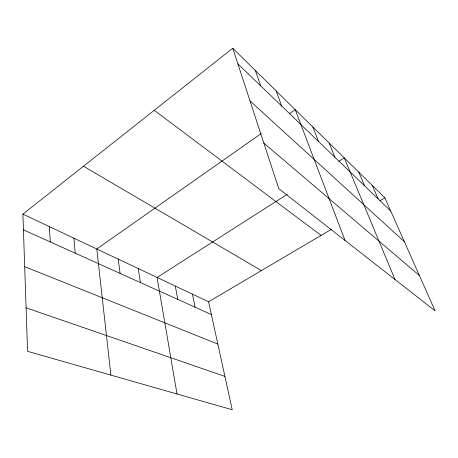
<?xml version="1.0" encoding="UTF-8"?>
<svg xmlns="http://www.w3.org/2000/svg" width="458" height="458" viewBox="0 0 458 458"><rect width="100%" height="100%" fill="white"/><g stroke="black" fill="none" stroke-linecap="round" stroke-linejoin="round"><path stroke-width="0.69" d="M22.9 214.115L208.567 301.759L232.223 409.744L27.566 351.326L22.9 214.115L232.756 48.256L384.863 197.787L435.1 310.85L278.75 188.644L232.756 48.256M261.117 133.627L96.793 248.992L110.893 375.113M289.462 113.727L295.233 109.674L345.046 240.461M287.206 194.329L157.071 277.445L177.011 393.989M338.96 161.273L344.273 157.884L395.025 279.529M208.567 301.759L331.374 229.332M379.985 200.667L384.863 197.787M26.089 307.822L224.918 376.39M24.686 266.653L217.842 344.084M23.432 229.836L211.373 314.554M83.482 166.231L261.404 270.598M154.249 110.304L321.087 235.401M263.831 143.119L419.402 275.527M250.005 100.92L404.357 241.658M237.874 63.874L390.731 210.989M372.262 185.398L378.142 198.875M358.769 172.134L364.637 185.879M329.142 143.011L334.953 157.312M312.843 126.986L318.591 141.562M276.151 90.913L281.676 106.033M255.398 70.515L260.751 85.892M192.423 294.133L195.097 307.221M175.288 286.05L177.813 299.423M138.253 268.565L140.394 282.557M118.198 259.096L120.111 273.415M73.887 238.183L75.209 253.177M49.315 226.584L50.277 241.939"/></g></svg>
